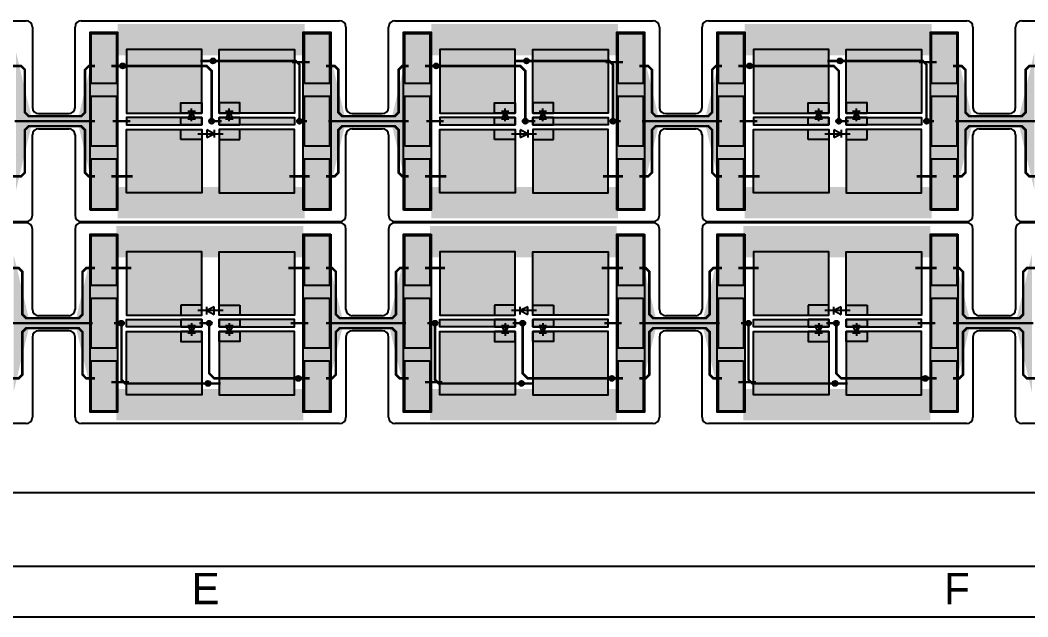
# Model space of a CAD drawing. Extents: x 1822 to 2392, y 725 to 1125.
# Drawn here: x 2087.5 to 2167.9, y 725.2 to 772.8 of the extents above; entities that cross this region are included whole.
import ezdxf

# ---------------------------------------------------------------- set-up
doc = ezdxf.new("R2010")
doc.units = 0
doc.header["$LTSCALE"] = 0.2
doc.layers.get('0').update_dxf_attribs({"linetype": 'CONTINUOUS'})
for name, color, linetype in [('BS', 1, 'CONTINUOUS'), ('Durchsteiger', 3, 'CONTINUOUS'), ('LED', 7, 'CONTINUOUS'), ('LS', 5, 'CONTINUOUS'), ('Rand', 6, 'CONTINUOUS')]:
    doc.layers.add(name, color=color, linetype=linetype)

# ---------------------------------------------------------------- blocks, each defined once
blk = doc.blocks.new('A2Q')
blk.add_line((570, 4), (4, 4))
blk.add_lwpolyline([(0, 0), (570, 0), (570, 400), (0, 400)], close=True)
for s, p in [('E', (279, 1)), ('F', (339, 1))]:
    blk.add_text(s, height=2.5).set_placement(p)

msp = doc.modelspace()

# ---------------------------------------------------------------- hatches: boundary and pattern name
at = {"layer": 'BS'}
h = msp.add_hatch(color=256, dxfattribs=at)
h.paths.add_polyline_path([(2095.2, 771.7), (2093.2, 771.7), (2093.2, 767.7), (2095.2, 767.7)])
h.paths.add_polyline_path([(2095.2, 766.7), (2093.2, 766.7), (2093.2, 762.7), (2095.2, 762.7)])
h.paths.add_polyline_path([(2095.2, 761.7), (2093.2, 761.7), (2093.2, 757.7), (2095.2, 757.7)])
h = msp.add_hatch(color=256, dxfattribs=at)
h.paths.add_polyline_path([(2112.2, 771.7), (2110.2, 771.7), (2110.2, 767.7), (2112.2, 767.7)])
h.paths.add_polyline_path([(2112.2, 766.7), (2110.2, 766.7), (2110.2, 762.7), (2112.2, 762.7)])
h.paths.add_polyline_path([(2112.2, 761.7), (2110.2, 761.7), (2110.2, 757.7), (2112.2, 757.7)])
h = msp.add_hatch(color=256, dxfattribs=at)
h.paths.add_polyline_path([(2120.2, 771.7), (2118.2, 771.7), (2118.2, 767.7), (2120.2, 767.7)])
h.paths.add_polyline_path([(2120.2, 766.7), (2118.2, 766.7), (2118.2, 762.7), (2120.2, 762.7)])
h.paths.add_polyline_path([(2120.2, 761.7), (2118.2, 761.7), (2118.2, 757.7), (2120.2, 757.7)])
h = msp.add_hatch(color=256, dxfattribs=at)
h.paths.add_polyline_path([(2137.2, 771.7), (2135.2, 771.7), (2135.2, 767.7), (2137.2, 767.7)])
h.paths.add_polyline_path([(2137.2, 766.7), (2135.2, 766.7), (2135.2, 762.7), (2137.2, 762.7)])
h.paths.add_polyline_path([(2137.2, 761.7), (2135.2, 761.7), (2135.2, 757.7), (2137.2, 757.7)])
h = msp.add_hatch(color=256, dxfattribs=at)
h.paths.add_polyline_path([(2145.2, 771.7), (2143.2, 771.7), (2143.2, 767.7), (2145.2, 767.7)])
h.paths.add_polyline_path([(2145.2, 766.7), (2143.2, 766.7), (2143.2, 762.7), (2145.2, 762.7)])
h.paths.add_polyline_path([(2145.2, 761.7), (2143.2, 761.7), (2143.2, 757.7), (2145.2, 757.7)])
h = msp.add_hatch(color=256, dxfattribs=at)
h.paths.add_polyline_path([(2162.2, 771.7), (2160.2, 771.7), (2160.2, 767.7), (2162.2, 767.7)])
h.paths.add_polyline_path([(2162.2, 766.7), (2160.2, 766.7), (2160.2, 762.7), (2162.2, 762.7)])
h.paths.add_polyline_path([(2162.2, 761.7), (2160.2, 761.7), (2160.2, 757.7), (2162.2, 757.7)])
h = msp.add_hatch(color=256, dxfattribs=at)
h.paths.add_polyline_path([(2096, 770.4), (2096, 765.35), (2100.35, 765.35), (2100.35, 766.15), (2102, 766.15), (2102, 770.4)])
h.paths.add_polyline_path([(2096, 765), (2096, 764.4), (2100.35, 764.4), (2100.35, 765)])
h.paths.add_polyline_path([(2096, 764.05), (2096, 759), (2102, 759), (2102, 763.25), (2100.35, 763.25), (2100.35, 764.05)])
h.paths.add_polyline_path([(2105.05, 764.05), (2105.05, 763.25), (2103.4, 763.25), (2103.4, 759), (2109.4, 759), (2109.4, 764.05)])
h.paths.add_polyline_path([(2105.05, 765), (2105.05, 764.4), (2109.4, 764.4), (2109.4, 765)])
h.paths.add_polyline_path([(2103.4, 770.4), (2103.4, 766.15), (2105.05, 766.15), (2105.05, 765.35), (2109.4, 765.35), (2109.4, 770.4)])
h.paths.add_polyline_path([(2103.4, 766.15), (2103.4, 765.35), (2104.125, 765.35), (2104.2, 765.5), (2104.275, 765.35), (2105.05, 765.35), (2105.05, 766.15)], flags=17)
h.paths.add_polyline_path([(2103.4, 765), (2103.4, 764.4), (2105.05, 764.4), (2105.05, 765), (2104.45, 765), (2104.5, 764.9), (2103.9, 764.9), (2103.95, 765)])
h.paths.add_polyline_path([(2103.4, 764.05), (2103.4, 763.25), (2105.05, 763.25), (2105.05, 764.05)], flags=17)
h.paths.add_polyline_path([(2100.35, 764.05), (2100.35, 763.25), (2102, 763.25), (2102, 764.05)], flags=16)
h.paths.add_polyline_path([(2100.35, 765), (2100.35, 764.4), (2102, 764.4), (2102, 765), (2101.45, 765), (2101.5, 764.9), (2100.9, 764.9), (2100.95, 765)])
h.paths.add_polyline_path([(2100.35, 766.15), (2100.35, 765.35), (2101.125, 765.35), (2101.2, 765.5), (2101.275, 765.35), (2102, 765.35), (2102, 766.15)], flags=17)
h = msp.add_hatch(color=256, dxfattribs=at)
h.paths.add_polyline_path([(2121, 770.4), (2121, 765.35), (2125.35, 765.35), (2125.35, 766.15), (2127, 766.15), (2127, 770.4)])
h.paths.add_polyline_path([(2121, 765), (2121, 764.4), (2125.35, 764.4), (2125.35, 765)])
h.paths.add_polyline_path([(2121, 764.05), (2121, 759), (2127, 759), (2127, 763.25), (2125.35, 763.25), (2125.35, 764.05)])
h.paths.add_polyline_path([(2130.05, 764.05), (2130.05, 763.25), (2128.4, 763.25), (2128.4, 759), (2134.4, 759), (2134.4, 764.05)])
h.paths.add_polyline_path([(2130.05, 765), (2130.05, 764.4), (2134.4, 764.4), (2134.4, 765)])
h.paths.add_polyline_path([(2128.4, 770.4), (2128.4, 766.15), (2130.05, 766.15), (2130.05, 765.35), (2134.4, 765.35), (2134.4, 770.4)])
h.paths.add_polyline_path([(2128.4, 766.15), (2128.4, 765.35), (2129.125, 765.35), (2129.2, 765.5), (2129.275, 765.35), (2130.05, 765.35), (2130.05, 766.15)], flags=17)
h.paths.add_polyline_path([(2128.4, 765), (2128.4, 764.4), (2130.05, 764.4), (2130.05, 765), (2129.45, 765), (2129.5, 764.9), (2128.9, 764.9), (2128.95, 765)])
h.paths.add_polyline_path([(2128.4, 764.05), (2128.4, 763.25), (2130.05, 763.25), (2130.05, 764.05)], flags=17)
h.paths.add_polyline_path([(2125.35, 764.05), (2125.35, 763.25), (2127, 763.25), (2127, 764.05)], flags=16)
h.paths.add_polyline_path([(2125.35, 765), (2125.35, 764.4), (2127, 764.4), (2127, 765), (2126.45, 765), (2126.5, 764.9), (2125.9, 764.9), (2125.95, 765)])
h.paths.add_polyline_path([(2125.35, 766.15), (2125.35, 765.35), (2126.125, 765.35), (2126.2, 765.5), (2126.275, 765.35), (2127, 765.35), (2127, 766.15)], flags=17)
h = msp.add_hatch(color=256, dxfattribs=at)
h.paths.add_polyline_path([(2146, 770.4), (2146, 765.35), (2150.35, 765.35), (2150.35, 766.15), (2152, 766.15), (2152, 770.4)])
h.paths.add_polyline_path([(2146, 765), (2146, 764.4), (2150.35, 764.4), (2150.35, 765)])
h.paths.add_polyline_path([(2146, 764.05), (2146, 759), (2152, 759), (2152, 763.25), (2150.35, 763.25), (2150.35, 764.05)])
h.paths.add_polyline_path([(2155.05, 764.05), (2155.05, 763.25), (2153.4, 763.25), (2153.4, 759), (2159.4, 759), (2159.4, 764.05)])
h.paths.add_polyline_path([(2155.05, 765), (2155.05, 764.4), (2159.4, 764.4), (2159.4, 765)])
h.paths.add_polyline_path([(2153.4, 770.4), (2153.4, 766.15), (2155.05, 766.15), (2155.05, 765.35), (2159.4, 765.35), (2159.4, 770.4)])
h.paths.add_polyline_path([(2153.4, 766.15), (2153.4, 765.35), (2154.125, 765.35), (2154.2, 765.5), (2154.275, 765.35), (2155.05, 765.35), (2155.05, 766.15)], flags=17)
h.paths.add_polyline_path([(2153.4, 765), (2153.4, 764.4), (2155.05, 764.4), (2155.05, 765), (2154.45, 765), (2154.5, 764.9), (2153.9, 764.9), (2153.95, 765)])
h.paths.add_polyline_path([(2153.4, 764.05), (2153.4, 763.25), (2155.05, 763.25), (2155.05, 764.05)], flags=17)
h.paths.add_polyline_path([(2150.35, 764.05), (2150.35, 763.25), (2152, 763.25), (2152, 764.05)], flags=16)
h.paths.add_polyline_path([(2150.35, 765), (2150.35, 764.4), (2152, 764.4), (2152, 765), (2151.45, 765), (2151.5, 764.9), (2150.9, 764.9), (2150.95, 765)])
h.paths.add_polyline_path([(2150.35, 766.15), (2150.35, 765.35), (2151.125, 765.35), (2151.2, 765.5), (2151.275, 765.35), (2152, 765.35), (2152, 766.15)], flags=17)
h = msp.add_hatch(color=256, dxfattribs=at)
h.paths.add_polyline_path([(2093.2, 741.6), (2095.2, 741.6), (2095.2, 745.6), (2093.2, 745.6)])
h.paths.add_polyline_path([(2093.2, 746.6), (2095.2, 746.6), (2095.2, 750.6), (2093.2, 750.6)])
h.paths.add_polyline_path([(2093.2, 751.6), (2095.2, 751.6), (2095.2, 755.6), (2093.2, 755.6)])
h = msp.add_hatch(color=256, dxfattribs=at)
h.paths.add_polyline_path([(2110.2, 741.6), (2112.2, 741.6), (2112.2, 745.6), (2110.2, 745.6)])
h.paths.add_polyline_path([(2110.2, 746.6), (2112.2, 746.6), (2112.2, 750.6), (2110.2, 750.6)])
h.paths.add_polyline_path([(2110.2, 751.6), (2112.2, 751.6), (2112.2, 755.6), (2110.2, 755.6)])
h = msp.add_hatch(color=256, dxfattribs=at)
h.paths.add_polyline_path([(2118.2, 741.6), (2120.2, 741.6), (2120.2, 745.6), (2118.2, 745.6)])
h.paths.add_polyline_path([(2118.2, 746.6), (2120.2, 746.6), (2120.2, 750.6), (2118.2, 750.6)])
h.paths.add_polyline_path([(2118.2, 751.6), (2120.2, 751.6), (2120.2, 755.6), (2118.2, 755.6)])
h = msp.add_hatch(color=256, dxfattribs=at)
h.paths.add_polyline_path([(2135.2, 741.6), (2137.2, 741.6), (2137.2, 745.6), (2135.2, 745.6)])
h.paths.add_polyline_path([(2135.2, 746.6), (2137.2, 746.6), (2137.2, 750.6), (2135.2, 750.6)])
h.paths.add_polyline_path([(2135.2, 751.6), (2137.2, 751.6), (2137.2, 755.6), (2135.2, 755.6)])
h = msp.add_hatch(color=256, dxfattribs=at)
h.paths.add_polyline_path([(2143.2, 741.6), (2145.2, 741.6), (2145.2, 745.6), (2143.2, 745.6)])
h.paths.add_polyline_path([(2143.2, 746.6), (2145.2, 746.6), (2145.2, 750.6), (2143.2, 750.6)])
h.paths.add_polyline_path([(2143.2, 751.6), (2145.2, 751.6), (2145.2, 755.6), (2143.2, 755.6)])
h = msp.add_hatch(color=256, dxfattribs=at)
h.paths.add_polyline_path([(2160.2, 741.6), (2162.2, 741.6), (2162.2, 745.6), (2160.2, 745.6)])
h.paths.add_polyline_path([(2160.2, 746.6), (2162.2, 746.6), (2162.2, 750.6), (2160.2, 750.6)])
h.paths.add_polyline_path([(2160.2, 751.6), (2162.2, 751.6), (2162.2, 755.6), (2160.2, 755.6)])
h = msp.add_hatch(color=256, dxfattribs=at)
h.paths.add_polyline_path([(2109.4, 742.9), (2109.4, 747.95), (2105.05, 747.95), (2105.05, 747.15), (2103.4, 747.15), (2103.4, 742.9)])
h.paths.add_polyline_path([(2109.4, 748.3), (2109.4, 748.9), (2105.05, 748.9), (2105.05, 748.3)])
h.paths.add_polyline_path([(2109.4, 749.25), (2109.4, 754.3), (2103.4, 754.3), (2103.4, 750.05), (2105.05, 750.05), (2105.05, 749.25)])
h.paths.add_polyline_path([(2100.35, 749.25), (2100.35, 750.05), (2102, 750.05), (2102, 754.3), (2096, 754.3), (2096, 749.25)])
h.paths.add_polyline_path([(2100.35, 748.3), (2100.35, 748.9), (2096, 748.9), (2096, 748.3)])
h.paths.add_polyline_path([(2102, 742.9), (2102, 747.15), (2100.35, 747.15), (2100.35, 747.95), (2096, 747.95), (2096, 742.9)])
h.paths.add_polyline_path([(2102, 747.15), (2102, 747.95), (2101.275, 747.95), (2101.2, 747.8), (2101.125, 747.95), (2100.35, 747.95), (2100.35, 747.15)], flags=17)
h.paths.add_polyline_path([(2102, 748.3), (2102, 748.9), (2100.35, 748.9), (2100.35, 748.3), (2100.95, 748.3), (2100.9, 748.4), (2101.5, 748.4), (2101.45, 748.3)])
h.paths.add_polyline_path([(2102, 749.25), (2102, 750.05), (2100.35, 750.05), (2100.35, 749.25)], flags=17)
h.paths.add_polyline_path([(2105.05, 749.25), (2105.05, 750.05), (2103.4, 750.05), (2103.4, 749.25)], flags=16)
h.paths.add_polyline_path([(2105.05, 748.3), (2105.05, 748.9), (2103.4, 748.9), (2103.4, 748.3), (2103.95, 748.3), (2103.9, 748.4), (2104.5, 748.4), (2104.45, 748.3)])
h.paths.add_polyline_path([(2105.05, 747.15), (2105.05, 747.95), (2104.275, 747.95), (2104.2, 747.8), (2104.125, 747.95), (2103.4, 747.95), (2103.4, 747.15)], flags=17)
h = msp.add_hatch(color=256, dxfattribs=at)
h.paths.add_polyline_path([(2134.4, 742.9), (2134.4, 747.95), (2130.05, 747.95), (2130.05, 747.15), (2128.4, 747.15), (2128.4, 742.9)])
h.paths.add_polyline_path([(2134.4, 748.3), (2134.4, 748.9), (2130.05, 748.9), (2130.05, 748.3)])
h.paths.add_polyline_path([(2134.4, 749.25), (2134.4, 754.3), (2128.4, 754.3), (2128.4, 750.05), (2130.05, 750.05), (2130.05, 749.25)])
h.paths.add_polyline_path([(2125.35, 749.25), (2125.35, 750.05), (2127, 750.05), (2127, 754.3), (2121, 754.3), (2121, 749.25)])
h.paths.add_polyline_path([(2125.35, 748.3), (2125.35, 748.9), (2121, 748.9), (2121, 748.3)])
h.paths.add_polyline_path([(2127, 742.9), (2127, 747.15), (2125.35, 747.15), (2125.35, 747.95), (2121, 747.95), (2121, 742.9)])
h.paths.add_polyline_path([(2127, 747.15), (2127, 747.95), (2126.275, 747.95), (2126.2, 747.8), (2126.125, 747.95), (2125.35, 747.95), (2125.35, 747.15)], flags=17)
h.paths.add_polyline_path([(2127, 748.3), (2127, 748.9), (2125.35, 748.9), (2125.35, 748.3), (2125.95, 748.3), (2125.9, 748.4), (2126.5, 748.4), (2126.45, 748.3)])
h.paths.add_polyline_path([(2127, 749.25), (2127, 750.05), (2125.35, 750.05), (2125.35, 749.25)], flags=17)
h.paths.add_polyline_path([(2130.05, 749.25), (2130.05, 750.05), (2128.4, 750.05), (2128.4, 749.25)], flags=16)
h.paths.add_polyline_path([(2130.05, 748.3), (2130.05, 748.9), (2128.4, 748.9), (2128.4, 748.3), (2128.95, 748.3), (2128.9, 748.4), (2129.5, 748.4), (2129.45, 748.3)])
h.paths.add_polyline_path([(2130.05, 747.15), (2130.05, 747.95), (2129.275, 747.95), (2129.2, 747.8), (2129.125, 747.95), (2128.4, 747.95), (2128.4, 747.15)], flags=17)
h = msp.add_hatch(color=256, dxfattribs=at)
h.paths.add_polyline_path([(2159.4, 742.9), (2159.4, 747.95), (2155.05, 747.95), (2155.05, 747.15), (2153.4, 747.15), (2153.4, 742.9)])
h.paths.add_polyline_path([(2159.4, 748.3), (2159.4, 748.9), (2155.05, 748.9), (2155.05, 748.3)])
h.paths.add_polyline_path([(2159.4, 749.25), (2159.4, 754.3), (2153.4, 754.3), (2153.4, 750.05), (2155.05, 750.05), (2155.05, 749.25)])
h.paths.add_polyline_path([(2150.35, 749.25), (2150.35, 750.05), (2152, 750.05), (2152, 754.3), (2146, 754.3), (2146, 749.25)])
h.paths.add_polyline_path([(2150.35, 748.3), (2150.35, 748.9), (2146, 748.9), (2146, 748.3)])
h.paths.add_polyline_path([(2152, 742.9), (2152, 747.15), (2150.35, 747.15), (2150.35, 747.95), (2146, 747.95), (2146, 742.9)])
h.paths.add_polyline_path([(2152, 747.15), (2152, 747.95), (2151.275, 747.95), (2151.2, 747.8), (2151.125, 747.95), (2150.35, 747.95), (2150.35, 747.15)], flags=17)
h.paths.add_polyline_path([(2152, 748.3), (2152, 748.9), (2150.35, 748.9), (2150.35, 748.3), (2150.95, 748.3), (2150.9, 748.4), (2151.5, 748.4), (2151.45, 748.3)])
h.paths.add_polyline_path([(2152, 749.25), (2152, 750.05), (2150.35, 750.05), (2150.35, 749.25)], flags=17)
h.paths.add_polyline_path([(2155.05, 749.25), (2155.05, 750.05), (2153.4, 750.05), (2153.4, 749.25)], flags=16)
h.paths.add_polyline_path([(2155.05, 748.3), (2155.05, 748.9), (2153.4, 748.9), (2153.4, 748.3), (2153.95, 748.3), (2153.9, 748.4), (2154.5, 748.4), (2154.45, 748.3)])
h.paths.add_polyline_path([(2155.05, 747.15), (2155.05, 747.95), (2154.275, 747.95), (2154.2, 747.8), (2154.125, 747.95), (2153.4, 747.95), (2153.4, 747.15)], flags=17)
at = {"layer": 'Durchsteiger'}
for points in [[(2095.7, 769.3, 1), (2095.7, 768.9, 1)], [(2102.9, 769.7, 1), (2102.9, 769.3, 1)], [(2120.7, 769.3, 1), (2120.7, 768.9, 1)], [(2127.9, 769.7, 1), (2127.9, 769.3, 1)], [(2145.7, 769.3, 1), (2145.7, 768.9, 1)], [(2152.9, 769.7, 1), (2152.9, 769.3, 1)], [(2102.8, 764.9, 1), (2102.8, 764.5, 1)], [(2109.8, 764.9, 1), (2109.8, 764.5, 1)], [(2127.8, 764.9, 1), (2127.8, 764.5, 1)], [(2134.8, 764.9, 1), (2134.8, 764.5, 1)], [(2152.8, 764.9, 1), (2152.8, 764.5, 1)], [(2159.8, 764.9, 1), (2159.8, 764.5, 1)], [(2095.6, 748.4, 1), (2095.6, 748.8, 1)], [(2102.6, 748.4, 1), (2102.6, 748.8, 1)], [(2120.6, 748.4, 1), (2120.6, 748.8, 1)], [(2127.6, 748.4, 1), (2127.6, 748.8, 1)], [(2145.6, 748.4, 1), (2145.6, 748.8, 1)], [(2152.6, 748.4, 1), (2152.6, 748.8, 1)], [(2109.7, 744, 1), (2109.7, 744.4, 1)], [(2134.7, 744, 1), (2134.7, 744.4, 1)], [(2159.7, 744, 1), (2159.7, 744.4, 1)], [(2102.5, 743.6, 1), (2102.5, 744, 1)], [(2127.5, 743.6, 1), (2127.5, 744, 1)], [(2152.5, 743.6, 1), (2152.5, 744, 1)]]:
    msp.add_hatch(color=256, dxfattribs=at).paths.add_polyline_path(points)
at = {"layer": 'LS'}
for points in [[(2095.3, 771.8), (2093.1, 771.8), (2093.1, 757.6), (2095.3, 757.6)], [(2112.3, 771.8), (2110.1, 771.8), (2110.1, 757.6), (2112.3, 757.6)], [(2120.3, 771.8), (2118.1, 771.8), (2118.1, 757.6), (2120.3, 757.6)], [(2137.3, 771.8), (2135.1, 771.8), (2135.1, 757.6), (2137.3, 757.6)], [(2145.3, 771.8), (2143.1, 771.8), (2143.1, 757.6), (2145.3, 757.6)], [(2162.3, 771.8), (2160.1, 771.8), (2160.1, 757.6), (2162.3, 757.6)], [(2095.3, 755.7), (2093.1, 755.7), (2093.1, 741.5), (2095.3, 741.5)], [(2112.3, 755.7), (2110.1, 755.7), (2110.1, 741.5), (2112.3, 741.5)], [(2120.3, 755.7), (2118.1, 755.7), (2118.1, 741.5), (2120.3, 741.5)], [(2137.3, 755.7), (2135.1, 755.7), (2135.1, 741.5), (2137.3, 741.5)], [(2145.3, 755.7), (2143.1, 755.7), (2143.1, 741.5), (2145.3, 741.5)], [(2162.3, 755.7), (2160.1, 755.7), (2160.1, 741.5), (2162.3, 741.5)]]:
    msp.add_hatch(color=256, dxfattribs=at).paths.add_polyline_path(points)

# ---------------------------------------------------------------- linework, layer by layer
at = {"layer": 'BS'}
for p, q in [((2102.6, 764.7), (2102.8, 764.7)), ((2102.7, 764.6), (2102.7, 764.8)), ((2127.6, 764.7), (2127.8, 764.7)), ((2127.7, 764.6), (2127.7, 764.8)), ((2152.6, 764.7), (2152.8, 764.7)), ((2152.7, 764.6), (2152.7, 764.8)), ((2102.8, 748.6), (2102.6, 748.6)), ((2102.7, 748.7), (2102.7, 748.5)), ((2127.8, 748.6), (2127.6, 748.6)), ((2127.7, 748.7), (2127.7, 748.5)), ((2152.8, 748.6), (2152.6, 748.6)), ((2152.7, 748.7), (2152.7, 748.5))]:
    msp.add_line(p, q, dxfattribs=at)
for points in [[(2093.2, 767.7), (2093.2, 771.7), (2095.2, 771.7), (2095.2, 767.7)], [(2110.2, 767.7), (2110.2, 771.7), (2112.2, 771.7), (2112.2, 767.7)], [(2118.2, 767.7), (2118.2, 771.7), (2120.2, 771.7), (2120.2, 767.7)], [(2135.2, 767.7), (2135.2, 771.7), (2137.2, 771.7), (2137.2, 767.7)], [(2143.2, 767.7), (2143.2, 771.7), (2145.2, 771.7), (2145.2, 767.7)], [(2160.2, 767.7), (2160.2, 771.7), (2162.2, 771.7), (2162.2, 767.7)], [(2102, 765.35), (2102, 770.4), (2096, 770.4), (2096, 765.35)], [(2103.4, 765.35), (2103.4, 770.4), (2109.4, 770.4), (2109.4, 765.35)], [(2127, 765.35), (2127, 770.4), (2121, 770.4), (2121, 765.35)], [(2128.4, 765.35), (2128.4, 770.4), (2134.4, 770.4), (2134.4, 765.35)], [(2152, 765.35), (2152, 770.4), (2146, 770.4), (2146, 765.35)], [(2153.4, 765.35), (2153.4, 770.4), (2159.4, 770.4), (2159.4, 765.35)], [(2093.2, 762.7), (2093.2, 766.7), (2095.2, 766.7), (2095.2, 762.7)], [(2110.2, 762.7), (2110.2, 766.7), (2112.2, 766.7), (2112.2, 762.7)], [(2118.2, 762.7), (2118.2, 766.7), (2120.2, 766.7), (2120.2, 762.7)], [(2135.2, 762.7), (2135.2, 766.7), (2137.2, 766.7), (2137.2, 762.7)], [(2143.2, 762.7), (2143.2, 766.7), (2145.2, 766.7), (2145.2, 762.7)], [(2160.2, 762.7), (2160.2, 766.7), (2162.2, 766.7), (2162.2, 762.7)], [(2100.35, 765.35), (2100.35, 766.15), (2102, 766.15), (2102, 765.35)], [(2105.05, 765.35), (2105.05, 766.15), (2103.4, 766.15), (2103.4, 765.35)], [(2125.35, 765.35), (2125.35, 766.15), (2127, 766.15), (2127, 765.35)], [(2130.05, 765.35), (2130.05, 766.15), (2128.4, 766.15), (2128.4, 765.35)], [(2150.35, 765.35), (2150.35, 766.15), (2152, 766.15), (2152, 765.35)], [(2155.05, 765.35), (2155.05, 766.15), (2153.4, 766.15), (2153.4, 765.35)], [(2102, 764.4), (2102, 765), (2096, 765), (2096, 764.4)], [(2100.35, 764.4), (2100.35, 765), (2102, 765), (2102, 764.4)], [(2105.05, 764.4), (2105.05, 765), (2103.4, 765), (2103.4, 764.4)], [(2103.4, 764.4), (2103.4, 765), (2109.4, 765), (2109.4, 764.4)], [(2127, 764.4), (2127, 765), (2121, 765), (2121, 764.4)], [(2125.35, 764.4), (2125.35, 765), (2127, 765), (2127, 764.4)], [(2130.05, 764.4), (2130.05, 765), (2128.4, 765), (2128.4, 764.4)], [(2128.4, 764.4), (2128.4, 765), (2134.4, 765), (2134.4, 764.4)], [(2152, 764.4), (2152, 765), (2146, 765), (2146, 764.4)], [(2150.35, 764.4), (2150.35, 765), (2152, 765), (2152, 764.4)], [(2155.05, 764.4), (2155.05, 765), (2153.4, 765), (2153.4, 764.4)], [(2153.4, 764.4), (2153.4, 765), (2159.4, 765), (2159.4, 764.4)], [(2102, 764.05), (2102, 759), (2096, 759), (2096, 764.05)], [(2100.35, 763.25), (2100.35, 764.05), (2102, 764.05), (2102, 763.25)], [(2105.05, 763.25), (2105.05, 764.05), (2103.4, 764.05), (2103.4, 763.25)], [(2103.4, 764.05), (2103.4, 759), (2109.4, 759), (2109.4, 764.05)], [(2127, 764.05), (2127, 759), (2121, 759), (2121, 764.05)], [(2125.35, 763.25), (2125.35, 764.05), (2127, 764.05), (2127, 763.25)], [(2130.05, 763.25), (2130.05, 764.05), (2128.4, 764.05), (2128.4, 763.25)], [(2128.4, 764.05), (2128.4, 759), (2134.4, 759), (2134.4, 764.05)], [(2152, 764.05), (2152, 759), (2146, 759), (2146, 764.05)], [(2150.35, 763.25), (2150.35, 764.05), (2152, 764.05), (2152, 763.25)], [(2155.05, 763.25), (2155.05, 764.05), (2153.4, 764.05), (2153.4, 763.25)], [(2153.4, 764.05), (2153.4, 759), (2159.4, 759), (2159.4, 764.05)], [(2093.2, 757.7), (2093.2, 761.7), (2095.2, 761.7), (2095.2, 757.7)], [(2110.2, 757.7), (2110.2, 761.7), (2112.2, 761.7), (2112.2, 757.7)], [(2118.2, 757.7), (2118.2, 761.7), (2120.2, 761.7), (2120.2, 757.7)], [(2135.2, 757.7), (2135.2, 761.7), (2137.2, 761.7), (2137.2, 757.7)], [(2143.2, 757.7), (2143.2, 761.7), (2145.2, 761.7), (2145.2, 757.7)], [(2160.2, 757.7), (2160.2, 761.7), (2162.2, 761.7), (2162.2, 757.7)], [(2095.2, 755.6), (2095.2, 751.6), (2093.2, 751.6), (2093.2, 755.6)], [(2112.2, 755.6), (2112.2, 751.6), (2110.2, 751.6), (2110.2, 755.6)], [(2120.2, 755.6), (2120.2, 751.6), (2118.2, 751.6), (2118.2, 755.6)], [(2137.2, 755.6), (2137.2, 751.6), (2135.2, 751.6), (2135.2, 755.6)], [(2145.2, 755.6), (2145.2, 751.6), (2143.2, 751.6), (2143.2, 755.6)], [(2162.2, 755.6), (2162.2, 751.6), (2160.2, 751.6), (2160.2, 755.6)], [(2102, 749.25), (2102, 754.3), (2096, 754.3), (2096, 749.25)], [(2103.4, 749.25), (2103.4, 754.3), (2109.4, 754.3), (2109.4, 749.25)], [(2127, 749.25), (2127, 754.3), (2121, 754.3), (2121, 749.25)], [(2128.4, 749.25), (2128.4, 754.3), (2134.4, 754.3), (2134.4, 749.25)], [(2152, 749.25), (2152, 754.3), (2146, 754.3), (2146, 749.25)], [(2153.4, 749.25), (2153.4, 754.3), (2159.4, 754.3), (2159.4, 749.25)], [(2095.2, 750.6), (2095.2, 746.6), (2093.2, 746.6), (2093.2, 750.6)], [(2112.2, 750.6), (2112.2, 746.6), (2110.2, 746.6), (2110.2, 750.6)], [(2120.2, 750.6), (2120.2, 746.6), (2118.2, 746.6), (2118.2, 750.6)], [(2137.2, 750.6), (2137.2, 746.6), (2135.2, 746.6), (2135.2, 750.6)], [(2145.2, 750.6), (2145.2, 746.6), (2143.2, 746.6), (2143.2, 750.6)], [(2162.2, 750.6), (2162.2, 746.6), (2160.2, 746.6), (2160.2, 750.6)], [(2100.35, 750.05), (2100.35, 749.25), (2102, 749.25), (2102, 750.05)], [(2105.05, 750.05), (2105.05, 749.25), (2103.4, 749.25), (2103.4, 750.05)], [(2125.35, 750.05), (2125.35, 749.25), (2127, 749.25), (2127, 750.05)], [(2130.05, 750.05), (2130.05, 749.25), (2128.4, 749.25), (2128.4, 750.05)], [(2150.35, 750.05), (2150.35, 749.25), (2152, 749.25), (2152, 750.05)], [(2155.05, 750.05), (2155.05, 749.25), (2153.4, 749.25), (2153.4, 750.05)], [(2102, 748.9), (2102, 748.3), (2096, 748.3), (2096, 748.9)], [(2100.35, 748.9), (2100.35, 748.3), (2102, 748.3), (2102, 748.9)], [(2105.05, 748.9), (2105.05, 748.3), (2103.4, 748.3), (2103.4, 748.9)], [(2103.4, 748.9), (2103.4, 748.3), (2109.4, 748.3), (2109.4, 748.9)], [(2127, 748.9), (2127, 748.3), (2121, 748.3), (2121, 748.9)], [(2125.35, 748.9), (2125.35, 748.3), (2127, 748.3), (2127, 748.9)], [(2130.05, 748.9), (2130.05, 748.3), (2128.4, 748.3), (2128.4, 748.9)], [(2128.4, 748.9), (2128.4, 748.3), (2134.4, 748.3), (2134.4, 748.9)], [(2152, 748.9), (2152, 748.3), (2146, 748.3), (2146, 748.9)], [(2150.35, 748.9), (2150.35, 748.3), (2152, 748.3), (2152, 748.9)], [(2155.05, 748.9), (2155.05, 748.3), (2153.4, 748.3), (2153.4, 748.9)], [(2153.4, 748.9), (2153.4, 748.3), (2159.4, 748.3), (2159.4, 748.9)], [(2102, 747.95), (2102, 742.9), (2096, 742.9), (2096, 747.95)], [(2100.35, 747.95), (2100.35, 747.15), (2102, 747.15), (2102, 747.95)], [(2105.05, 747.95), (2105.05, 747.15), (2103.4, 747.15), (2103.4, 747.95)], [(2103.4, 747.95), (2103.4, 742.9), (2109.4, 742.9), (2109.4, 747.95)], [(2127, 747.95), (2127, 742.9), (2121, 742.9), (2121, 747.95)], [(2125.35, 747.95), (2125.35, 747.15), (2127, 747.15), (2127, 747.95)], [(2130.05, 747.95), (2130.05, 747.15), (2128.4, 747.15), (2128.4, 747.95)], [(2128.4, 747.95), (2128.4, 742.9), (2134.4, 742.9), (2134.4, 747.95)], [(2152, 747.95), (2152, 742.9), (2146, 742.9), (2146, 747.95)], [(2150.35, 747.95), (2150.35, 747.15), (2152, 747.15), (2152, 747.95)], [(2155.05, 747.95), (2155.05, 747.15), (2153.4, 747.15), (2153.4, 747.95)], [(2153.4, 747.95), (2153.4, 742.9), (2159.4, 742.9), (2159.4, 747.95)], [(2095.2, 745.6), (2095.2, 741.6), (2093.2, 741.6), (2093.2, 745.6)], [(2112.2, 745.6), (2112.2, 741.6), (2110.2, 741.6), (2110.2, 745.6)], [(2120.2, 745.6), (2120.2, 741.6), (2118.2, 741.6), (2118.2, 745.6)], [(2137.2, 745.6), (2137.2, 741.6), (2135.2, 741.6), (2135.2, 745.6)], [(2145.2, 745.6), (2145.2, 741.6), (2143.2, 741.6), (2143.2, 745.6)], [(2162.2, 745.6), (2162.2, 741.6), (2160.2, 741.6), (2160.2, 745.6)]]:
    msp.add_lwpolyline(points, close=True, dxfattribs=at)
at = {"layer": 'BS', "const_width": 0.2}
for points in [[(2086.9, 769.1), (2087.6, 769.1), (2087.9, 768.8), (2087.9, 765.4), (2088.2, 765.1), (2090.1, 765.1)], [(2090.1, 765.1), (2092.4, 765.1), (2092.7, 765.4), (2092.7, 768.8), (2093, 769.1), (2093.5, 769.1)], [(2095.6, 769.1), (2094.8, 769.1)], [(2101.9, 769.5), (2102.8, 769.5)], [(2109.2, 769.4), (2110.6, 769.4)], [(2111.9, 769.1), (2112.6, 769.1), (2112.9, 768.8), (2112.9, 765.4), (2113.2, 765.1), (2115.1, 765.1)], [(2115.1, 765.1), (2117.4, 765.1), (2117.7, 765.4), (2117.7, 768.8), (2118, 769.1), (2118.5, 769.1)], [(2120.6, 769.1), (2119.8, 769.1)], [(2126.9, 769.5), (2127.8, 769.5)], [(2134.2, 769.4), (2135.6, 769.4)], [(2136.9, 769.1), (2137.6, 769.1), (2137.9, 768.8), (2137.9, 765.4), (2138.2, 765.1), (2140.1, 765.1)], [(2140.1, 765.1), (2142.4, 765.1), (2142.7, 765.4), (2142.7, 768.8), (2143, 769.1), (2143.5, 769.1)], [(2145.6, 769.1), (2144.8, 769.1)], [(2151.9, 769.5), (2152.8, 769.5)], [(2159.2, 769.4), (2160.6, 769.4)], [(2161.9, 769.1), (2162.6, 769.1), (2162.9, 768.8), (2162.9, 765.4), (2163.2, 765.1), (2165.1, 765.1)], [(2165.1, 765.1), (2167.4, 765.1), (2167.7, 765.4), (2167.7, 768.8), (2168, 769.1), (2168.5, 769.1)], [(2086.9, 760.3), (2087.6, 760.3), (2087.9, 760.6), (2087.9, 764), (2088.2, 764.3), (2090.1, 764.3)], [(2087.1, 764.7), (2090.1, 764.7)], [(2090.1, 764.7), (2093.5, 764.7)], [(2090.1, 764.3), (2092.4, 764.3), (2092.7, 764), (2092.7, 760.6), (2093, 760.3), (2093.5, 760.3)], [(2094.9, 764.7), (2096.3, 764.7)], [(2102.9, 764.7), (2103.6, 764.7)], [(2109.9, 764.7), (2110.4, 764.7)], [(2111.9, 760.3), (2112.6, 760.3), (2112.9, 760.6), (2112.9, 764), (2113.2, 764.3), (2115.1, 764.3)], [(2112.1, 764.7), (2115.1, 764.7)], [(2115.1, 764.7), (2118.5, 764.7)], [(2115.1, 764.3), (2117.4, 764.3), (2117.7, 764), (2117.7, 760.6), (2118, 760.3), (2118.5, 760.3)], [(2119.9, 764.7), (2121.3, 764.7)], [(2127.9, 764.7), (2128.6, 764.7)], [(2134.9, 764.7), (2135.4, 764.7)], [(2136.9, 760.3), (2137.6, 760.3), (2137.9, 760.6), (2137.9, 764), (2138.2, 764.3), (2140.1, 764.3)], [(2137.1, 764.7), (2140.1, 764.7)], [(2140.1, 764.7), (2143.5, 764.7)], [(2140.1, 764.3), (2142.4, 764.3), (2142.7, 764), (2142.7, 760.6), (2143, 760.3), (2143.5, 760.3)], [(2144.9, 764.7), (2146.3, 764.7)], [(2152.9, 764.7), (2153.6, 764.7)], [(2159.9, 764.7), (2160.4, 764.7)], [(2161.9, 760.3), (2162.6, 760.3), (2162.9, 760.6), (2162.9, 764), (2163.2, 764.3), (2165.1, 764.3)], [(2162.1, 764.7), (2165.1, 764.7)], [(2165.1, 764.7), (2168.5, 764.7)], [(2165.1, 764.3), (2167.4, 764.3), (2167.7, 764), (2167.7, 760.6), (2168, 760.3), (2168.5, 760.3)], [(2094.8, 760.3), (2096.5, 760.3)], [(2109, 760.3), (2110.6, 760.3)], [(2119.8, 760.3), (2121.5, 760.3)], [(2134, 760.3), (2135.6, 760.3)], [(2144.8, 760.3), (2146.5, 760.3)], [(2159, 760.3), (2160.6, 760.3)], [(2090.3, 749), (2088, 749), (2087.7, 749.3), (2087.7, 752.7), (2087.4, 753), (2086.9, 753)], [(2093.5, 753), (2092.8, 753), (2092.5, 752.7), (2092.5, 749.3), (2092.2, 749), (2090.3, 749)], [(2096.4, 753), (2094.8, 753)], [(2110.6, 753), (2108.9, 753)], [(2115.3, 749), (2113, 749), (2112.7, 749.3), (2112.7, 752.7), (2112.4, 753), (2111.9, 753)], [(2118.5, 753), (2117.8, 753), (2117.5, 752.7), (2117.5, 749.3), (2117.2, 749), (2115.3, 749)], [(2121.4, 753), (2119.8, 753)], [(2135.6, 753), (2133.9, 753)], [(2140.3, 749), (2138, 749), (2137.7, 749.3), (2137.7, 752.7), (2137.4, 753), (2136.9, 753)], [(2143.5, 753), (2142.8, 753), (2142.5, 752.7), (2142.5, 749.3), (2142.2, 749), (2140.3, 749)], [(2146.4, 753), (2144.8, 753)], [(2160.6, 753), (2158.9, 753)], [(2165.3, 749), (2163, 749), (2162.7, 749.3), (2162.7, 752.7), (2162.4, 753), (2161.9, 753)], [(2168.5, 753), (2167.8, 753), (2167.5, 752.7), (2167.5, 749.3), (2167.2, 749), (2165.3, 749)], [(2090.3, 748.6), (2086.9, 748.6)], [(2090.3, 748.2), (2088, 748.2), (2087.7, 747.9), (2087.7, 744.5), (2087.4, 744.2), (2086.9, 744.2)], [(2093.3, 748.6), (2090.3, 748.6)], [(2093.5, 744.2), (2092.8, 744.2), (2092.5, 744.5), (2092.5, 747.9), (2092.2, 748.2), (2090.3, 748.2)], [(2095.5, 748.6), (2095, 748.6)], [(2102.5, 748.6), (2101.8, 748.6)], [(2110.5, 748.6), (2109.1, 748.6)], [(2115.3, 748.6), (2111.9, 748.6)], [(2115.3, 748.2), (2113, 748.2), (2112.7, 747.9), (2112.7, 744.5), (2112.4, 744.2), (2111.9, 744.2)], [(2118.3, 748.6), (2115.3, 748.6)], [(2118.5, 744.2), (2117.8, 744.2), (2117.5, 744.5), (2117.5, 747.9), (2117.2, 748.2), (2115.3, 748.2)], [(2120.5, 748.6), (2120, 748.6)], [(2127.5, 748.6), (2126.8, 748.6)], [(2135.5, 748.6), (2134.1, 748.6)], [(2140.3, 748.6), (2136.9, 748.6)], [(2140.3, 748.2), (2138, 748.2), (2137.7, 747.9), (2137.7, 744.5), (2137.4, 744.2), (2136.9, 744.2)], [(2143.3, 748.6), (2140.3, 748.6)], [(2143.5, 744.2), (2142.8, 744.2), (2142.5, 744.5), (2142.5, 747.9), (2142.2, 748.2), (2140.3, 748.2)], [(2145.5, 748.6), (2145, 748.6)], [(2152.5, 748.6), (2151.8, 748.6)], [(2160.5, 748.6), (2159.1, 748.6)], [(2165.3, 748.6), (2161.9, 748.6)], [(2165.3, 748.2), (2163, 748.2), (2162.7, 747.9), (2162.7, 744.5), (2162.4, 744.2), (2161.9, 744.2)], [(2168.3, 748.6), (2165.3, 748.6)], [(2168.5, 744.2), (2167.8, 744.2), (2167.5, 744.5), (2167.5, 747.9), (2167.2, 748.2), (2165.3, 748.2)], [(2109.8, 744.2), (2110.6, 744.2)], [(2134.8, 744.2), (2135.6, 744.2)], [(2159.8, 744.2), (2160.6, 744.2)], [(2096.2, 743.9), (2094.8, 743.9)], [(2103.5, 743.8), (2102.6, 743.8)], [(2121.2, 743.9), (2119.8, 743.9)], [(2128.5, 743.8), (2127.6, 743.8)], [(2146.2, 743.9), (2144.8, 743.9)], [(2153.5, 743.8), (2152.6, 743.8)]]:
    msp.add_lwpolyline(points, dxfattribs=at)
at = {"layer": 'Durchsteiger'}
for centre in [(2095.7, 769.1), (2102.9, 769.5), (2120.7, 769.1), (2127.9, 769.5), (2145.7, 769.1), (2152.9, 769.5), (2102.8, 764.7), (2109.8, 764.7), (2127.8, 764.7), (2134.8, 764.7), (2152.8, 764.7), (2159.8, 764.7), (2095.6, 748.6), (2102.6, 748.6), (2120.6, 748.6), (2127.6, 748.6), (2145.6, 748.6), (2152.6, 748.6), (2109.7, 744.2), (2134.7, 744.2), (2159.7, 744.2), (2102.5, 743.8), (2127.5, 743.8), (2152.5, 743.8)]:
    msp.add_circle(centre, 0.2, dxfattribs=at)
at = {"layer": 'LED'}
for p, q in [((2101.2, 765.5), (2100.9, 764.9)), ((2100.9, 765.5), (2101.5, 765.5)), ((2101.2, 764.7), (2101.2, 765.7)), ((2101.5, 764.9), (2101.2, 765.5)), ((2104.2, 765.5), (2103.9, 764.9)), ((2103.9, 765.5), (2104.5, 765.5)), ((2104.2, 764.7), (2104.2, 765.7)), ((2104.5, 764.9), (2104.2, 765.5)), ((2126.2, 765.5), (2125.9, 764.9)), ((2125.9, 765.5), (2126.5, 765.5)), ((2126.2, 764.7), (2126.2, 765.7)), ((2126.5, 764.9), (2126.2, 765.5)), ((2129.2, 765.5), (2128.9, 764.9)), ((2128.9, 765.5), (2129.5, 765.5)), ((2129.2, 764.7), (2129.2, 765.7)), ((2129.5, 764.9), (2129.2, 765.5)), ((2151.2, 765.5), (2150.9, 764.9)), ((2150.9, 765.5), (2151.5, 765.5)), ((2151.2, 764.7), (2151.2, 765.7)), ((2151.5, 764.9), (2151.2, 765.5)), ((2154.2, 765.5), (2153.9, 764.9)), ((2153.9, 765.5), (2154.5, 765.5)), ((2154.2, 764.7), (2154.2, 765.7)), ((2154.5, 764.9), (2154.2, 765.5)), ((2100.9, 764.9), (2101.5, 764.9)), ((2103.9, 764.9), (2104.5, 764.9)), ((2125.9, 764.9), (2126.5, 764.9)), ((2128.9, 764.9), (2129.5, 764.9)), ((2150.9, 764.9), (2151.5, 764.9)), ((2153.9, 764.9), (2154.5, 764.9)), ((2101.7, 763.7), (2103.7, 763.7)), ((2102.4, 764), (2102.4, 763.4)), ((2103, 763.7), (2102.4, 764)), ((2102.4, 763.4), (2103, 763.7)), ((2103, 764), (2103, 763.4)), ((2126.7, 763.7), (2128.7, 763.7)), ((2127.4, 764), (2127.4, 763.4)), ((2128, 763.7), (2127.4, 764)), ((2127.4, 763.4), (2128, 763.7)), ((2128, 764), (2128, 763.4)), ((2151.7, 763.7), (2153.7, 763.7)), ((2152.4, 764), (2152.4, 763.4)), ((2153, 763.7), (2152.4, 764)), ((2152.4, 763.4), (2153, 763.7)), ((2153, 764), (2153, 763.4)), ((2103, 749.9), (2102.4, 749.6)), ((2102.4, 749.3), (2102.4, 749.9)), ((2103, 749.3), (2103, 749.9)), ((2128, 749.9), (2127.4, 749.6)), ((2127.4, 749.3), (2127.4, 749.9)), ((2128, 749.3), (2128, 749.9)), ((2153, 749.9), (2152.4, 749.6)), ((2152.4, 749.3), (2152.4, 749.9)), ((2153, 749.3), (2153, 749.9)), ((2103.7, 749.6), (2101.7, 749.6)), ((2102.4, 749.6), (2103, 749.3)), ((2128.7, 749.6), (2126.7, 749.6)), ((2127.4, 749.6), (2128, 749.3)), ((2153.7, 749.6), (2151.7, 749.6)), ((2152.4, 749.6), (2153, 749.3)), ((2101.5, 748.4), (2100.9, 748.4)), ((2100.9, 748.4), (2101.2, 747.8)), ((2101.2, 748.6), (2101.2, 747.6)), ((2101.2, 747.8), (2101.5, 748.4)), ((2104.5, 748.4), (2103.9, 748.4)), ((2103.9, 748.4), (2104.2, 747.8)), ((2104.2, 748.6), (2104.2, 747.6)), ((2104.2, 747.8), (2104.5, 748.4)), ((2126.5, 748.4), (2125.9, 748.4)), ((2125.9, 748.4), (2126.2, 747.8)), ((2126.2, 748.6), (2126.2, 747.6)), ((2126.2, 747.8), (2126.5, 748.4)), ((2129.5, 748.4), (2128.9, 748.4)), ((2128.9, 748.4), (2129.2, 747.8)), ((2129.2, 748.6), (2129.2, 747.6)), ((2129.2, 747.8), (2129.5, 748.4)), ((2151.5, 748.4), (2150.9, 748.4)), ((2150.9, 748.4), (2151.2, 747.8)), ((2151.2, 748.6), (2151.2, 747.6)), ((2151.2, 747.8), (2151.5, 748.4)), ((2154.5, 748.4), (2153.9, 748.4)), ((2153.9, 748.4), (2154.2, 747.8)), ((2154.2, 748.6), (2154.2, 747.6)), ((2154.2, 747.8), (2154.5, 748.4)), ((2101.5, 747.8), (2100.9, 747.8)), ((2104.5, 747.8), (2103.9, 747.8)), ((2126.5, 747.8), (2125.9, 747.8)), ((2129.5, 747.8), (2128.9, 747.8)), ((2151.5, 747.8), (2150.9, 747.8)), ((2154.5, 747.8), (2153.9, 747.8))]:
    msp.add_line(p, q, dxfattribs=at)
at = {"layer": 'LS'}
for points in [[(2088.4, 764.7, 0.9, 11, 0), (2087.2, 764.7, 15, 15, 0)], [(2092.2, 764.7, 0.9, 11, 0), (2093.4, 764.7, 15, 15, 0)], [(2113.4, 764.7, 0.9, 11, 0), (2112.2, 764.7, 15, 15, 0)], [(2117.2, 764.7, 0.9, 11, 0), (2118.4, 764.7, 15, 15, 0)], [(2138.4, 764.7, 0.9, 11, 0), (2137.2, 764.7, 15, 15, 0)], [(2142.2, 764.7, 0.9, 11, 0), (2143.4, 764.7, 15, 15, 0)], [(2163.4, 764.7, 0.9, 11, 0), (2162.2, 764.7, 15, 15, 0)], [(2167.2, 764.7, 0.9, 11, 0), (2168.4, 764.7, 15, 15, 0)], [(2088.2, 748.6, 0.9, 11, 0), (2087, 748.6, 15, 15, 0)], [(2092, 748.6, 0.9, 11, 0), (2093.2, 748.6, 15, 15, 0)], [(2113.2, 748.6, 0.9, 11, 0), (2112, 748.6, 15, 15, 0)], [(2117, 748.6, 0.9, 11, 0), (2118.2, 748.6, 15, 15, 0)], [(2138.2, 748.6, 0.9, 11, 0), (2137, 748.6, 15, 15, 0)], [(2142, 748.6, 0.9, 11, 0), (2143.2, 748.6, 15, 15, 0)], [(2163.2, 748.6, 0.9, 11, 0), (2162, 748.6, 15, 15, 0)], [(2167, 748.6, 0.9, 11, 0), (2168.2, 748.6, 15, 15, 0)]]:
    msp.add_lwpolyline(points, format="xyseb", dxfattribs=at)
for points, const_width in [([(2095.3, 771.2), (2110.2, 771.2)], 2.5), ([(2120.3, 771.2), (2135.2, 771.2)], 2.5), ([(2145.3, 771.2), (2160.2, 771.2)], 2.5), ([(2095.8, 769.1), (2097.9, 769.1), (2102.4, 769.1), (2102.8, 768.7), (2102.8, 764.8)], 0.2), ([(2103, 769.5), (2109.5, 769.5), (2109.8, 769.2), (2109.8, 765), (2109.8, 764.8)], 0.2), ([(2120.8, 769.1), (2122.9, 769.1), (2127.4, 769.1), (2127.8, 768.7), (2127.8, 764.8)], 0.2), ([(2128, 769.5), (2134.5, 769.5), (2134.8, 769.2), (2134.8, 765), (2134.8, 764.8)], 0.2), ([(2145.8, 769.1), (2147.9, 769.1), (2152.4, 769.1), (2152.8, 768.7), (2152.8, 764.8)], 0.2), ([(2153, 769.5), (2159.5, 769.5), (2159.8, 769.2), (2159.8, 765), (2159.8, 764.8)], 0.2), ([(2088.4, 764.7), (2090.1, 764.7)], 0.9), ([(2090.1, 764.7), (2092.2, 764.7)], 0.9), ([(2113.4, 764.7), (2115.1, 764.7)], 0.9), ([(2115.1, 764.7), (2117.2, 764.7)], 0.9), ([(2138.4, 764.7), (2140.1, 764.7)], 0.9), ([(2140.1, 764.7), (2142.2, 764.7)], 0.9), ([(2163.4, 764.7), (2165.1, 764.7)], 0.9), ([(2165.1, 764.7), (2167.2, 764.7)], 0.9), ([(2095.3, 758.2), (2110.2, 758.2)], 2.5), ([(2120.3, 758.2), (2135.2, 758.2)], 2.5), ([(2145.3, 758.2), (2160.2, 758.2)], 2.5), ([(2110.1, 755.1), (2095.2, 755.1)], 2.5), ([(2135.1, 755.1), (2120.2, 755.1)], 2.5), ([(2160.1, 755.1), (2145.2, 755.1)], 2.5), ([(2090.3, 748.6), (2088.2, 748.6)], 0.9), ([(2092, 748.6), (2090.3, 748.6)], 0.9), ([(2115.3, 748.6), (2113.2, 748.6)], 0.9), ([(2117, 748.6), (2115.3, 748.6)], 0.9), ([(2140.3, 748.6), (2138.2, 748.6)], 0.9), ([(2142, 748.6), (2140.3, 748.6)], 0.9), ([(2165.3, 748.6), (2163.2, 748.6)], 0.9), ([(2167, 748.6), (2165.3, 748.6)], 0.9), ([(2102.4, 743.8), (2095.9, 743.8), (2095.6, 744.1), (2095.6, 748.3), (2095.6, 748.5)], 0.2), ([(2109.6, 744.2), (2107.5, 744.2), (2103, 744.2), (2102.6, 744.6), (2102.6, 748.5)], 0.2), ([(2127.4, 743.8), (2120.9, 743.8), (2120.6, 744.1), (2120.6, 748.3), (2120.6, 748.5)], 0.2), ([(2134.6, 744.2), (2132.5, 744.2), (2128, 744.2), (2127.6, 744.6), (2127.6, 748.5)], 0.2), ([(2152.4, 743.8), (2145.9, 743.8), (2145.6, 744.1), (2145.6, 748.3), (2145.6, 748.5)], 0.2), ([(2159.6, 744.2), (2157.5, 744.2), (2153, 744.2), (2152.6, 744.6), (2152.6, 748.5)], 0.2), ([(2110.1, 742.1), (2095.2, 742.1)], 2.5), ([(2135.1, 742.1), (2120.2, 742.1)], 2.5), ([(2160.1, 742.1), (2145.2, 742.1)], 2.5)]:
    msp.add_lwpolyline(points, dxfattribs=dict(at, const_width=const_width))
for points in [[(2093.1, 757.6), (2093.1, 771.8), (2095.3, 771.8), (2095.3, 757.6)], [(2110.1, 757.6), (2110.1, 771.8), (2112.3, 771.8), (2112.3, 757.6)], [(2118.1, 757.6), (2118.1, 771.8), (2120.3, 771.8), (2120.3, 757.6)], [(2135.1, 757.6), (2135.1, 771.8), (2137.3, 771.8), (2137.3, 757.6)], [(2143.1, 757.6), (2143.1, 771.8), (2145.3, 771.8), (2145.3, 757.6)], [(2160.1, 757.6), (2160.1, 771.8), (2162.3, 771.8), (2162.3, 757.6)], [(2095.3, 755.7), (2095.3, 741.5), (2093.1, 741.5), (2093.1, 755.7)], [(2112.3, 755.7), (2112.3, 741.5), (2110.1, 741.5), (2110.1, 755.7)], [(2120.3, 755.7), (2120.3, 741.5), (2118.1, 741.5), (2118.1, 755.7)], [(2137.3, 755.7), (2137.3, 741.5), (2135.1, 741.5), (2135.1, 755.7)], [(2145.3, 755.7), (2145.3, 741.5), (2143.1, 741.5), (2143.1, 755.7)], [(2162.3, 755.7), (2162.3, 741.5), (2160.1, 741.5), (2160.1, 755.7)]]:
    msp.add_lwpolyline(points, close=True, dxfattribs=at)
at = {"layer": 'Rand'}
for p, q in [((2067.4, 772.7), (2088, 772.7)), ((2088.5, 772.2), (2088.5, 765.8)), ((2091.9, 765.8), (2091.9, 772.2)), ((2092.4, 772.7), (2113, 772.7)), ((2113.5, 772.2), (2113.5, 765.8)), ((2116.9, 765.8), (2116.9, 772.2)), ((2117.4, 772.7), (2138, 772.7)), ((2138.5, 772.2), (2138.5, 765.8)), ((2141.9, 765.8), (2141.9, 772.2)), ((2142.4, 772.7), (2163, 772.7)), ((2163.5, 772.2), (2163.5, 765.8)), ((2166.9, 765.8), (2166.9, 772.2)), ((2167.4, 772.7), (2188, 772.7)), ((2089, 765.3), (2090.1, 765.3)), ((2089, 765.3), (2090.1, 765.3)), ((2090.1, 765.3), (2091.4, 765.3)), ((2090.1, 765.3), (2091.4, 765.3)), ((2114, 765.3), (2115.1, 765.3)), ((2114, 765.3), (2115.1, 765.3)), ((2115.1, 765.3), (2116.4, 765.3)), ((2115.1, 765.3), (2116.4, 765.3)), ((2139, 765.3), (2140.1, 765.3)), ((2139, 765.3), (2140.1, 765.3)), ((2140.1, 765.3), (2141.4, 765.3)), ((2140.1, 765.3), (2141.4, 765.3)), ((2164, 765.3), (2165.1, 765.3)), ((2164, 765.3), (2165.1, 765.3)), ((2165.1, 765.3), (2166.4, 765.3)), ((2165.1, 765.3), (2166.4, 765.3)), ((2088.5, 757.2), (2088.5, 763.6)), ((2089, 764.1), (2090.1, 764.1)), ((2089, 764.1), (2090.1, 764.1)), ((2090.1, 764.1), (2091.4, 764.1)), ((2090.1, 764.1), (2091.4, 764.1)), ((2091.9, 763.6), (2091.9, 757.2)), ((2113.5, 757.2), (2113.5, 763.6)), ((2114, 764.1), (2115.1, 764.1)), ((2114, 764.1), (2115.1, 764.1)), ((2115.1, 764.1), (2116.4, 764.1)), ((2115.1, 764.1), (2116.4, 764.1)), ((2116.9, 763.6), (2116.9, 757.2)), ((2138.5, 757.2), (2138.5, 763.6)), ((2139, 764.1), (2140.1, 764.1)), ((2139, 764.1), (2140.1, 764.1)), ((2140.1, 764.1), (2141.4, 764.1)), ((2140.1, 764.1), (2141.4, 764.1)), ((2141.9, 763.6), (2141.9, 757.2)), ((2163.5, 757.2), (2163.5, 763.6)), ((2164, 764.1), (2165.1, 764.1)), ((2164, 764.1), (2165.1, 764.1)), ((2165.1, 764.1), (2166.4, 764.1)), ((2165.1, 764.1), (2166.4, 764.1)), ((2166.9, 763.6), (2166.9, 757.2)), ((2067.4, 756.7), (2088, 756.7)), ((2088, 756.6), (2067.4, 756.6)), ((2088.5, 749.7), (2088.5, 756.1)), ((2091.9, 756.1), (2091.9, 749.7)), ((2092.4, 756.7), (2113, 756.7)), ((2113, 756.6), (2092.4, 756.6)), ((2113.5, 749.7), (2113.5, 756.1)), ((2116.9, 756.1), (2116.9, 749.7)), ((2117.4, 756.7), (2138, 756.7)), ((2138, 756.6), (2117.4, 756.6)), ((2138.5, 749.7), (2138.5, 756.1)), ((2141.9, 756.1), (2141.9, 749.7)), ((2142.4, 756.7), (2163, 756.7)), ((2163, 756.6), (2142.4, 756.6)), ((2163.5, 749.7), (2163.5, 756.1)), ((2166.9, 756.1), (2166.9, 749.7)), ((2167.4, 756.7), (2188, 756.7)), ((2188, 756.6), (2167.4, 756.6)), ((2090.3, 749.2), (2089, 749.2)), ((2090.3, 749.2), (2089, 749.2)), ((2091.4, 749.2), (2090.3, 749.2)), ((2091.4, 749.2), (2090.3, 749.2)), ((2115.3, 749.2), (2114, 749.2)), ((2115.3, 749.2), (2114, 749.2)), ((2116.4, 749.2), (2115.3, 749.2)), ((2116.4, 749.2), (2115.3, 749.2)), ((2140.3, 749.2), (2139, 749.2)), ((2140.3, 749.2), (2139, 749.2)), ((2141.4, 749.2), (2140.3, 749.2)), ((2141.4, 749.2), (2140.3, 749.2)), ((2165.3, 749.2), (2164, 749.2)), ((2165.3, 749.2), (2164, 749.2)), ((2166.4, 749.2), (2165.3, 749.2)), ((2166.4, 749.2), (2165.3, 749.2)), ((2088.5, 747.5), (2088.5, 741.1)), ((2090.3, 748), (2089, 748)), ((2090.3, 748), (2089, 748)), ((2091.4, 748), (2090.3, 748)), ((2091.4, 748), (2090.3, 748)), ((2091.9, 741.1), (2091.9, 747.5)), ((2113.5, 747.5), (2113.5, 741.1)), ((2115.3, 748), (2114, 748)), ((2115.3, 748), (2114, 748)), ((2116.4, 748), (2115.3, 748)), ((2116.4, 748), (2115.3, 748)), ((2116.9, 741.1), (2116.9, 747.5)), ((2138.5, 747.5), (2138.5, 741.1)), ((2140.3, 748), (2139, 748)), ((2140.3, 748), (2139, 748)), ((2141.4, 748), (2140.3, 748)), ((2141.4, 748), (2140.3, 748)), ((2141.9, 741.1), (2141.9, 747.5)), ((2163.5, 747.5), (2163.5, 741.1)), ((2165.3, 748), (2164, 748)), ((2165.3, 748), (2164, 748)), ((2166.4, 748), (2165.3, 748)), ((2166.4, 748), (2165.3, 748)), ((2166.9, 741.1), (2166.9, 747.5)), ((2088, 740.6), (2067.4, 740.6)), ((2113, 740.6), (2092.4, 740.6)), ((2138, 740.6), (2117.4, 740.6)), ((2163, 740.6), (2142.4, 740.6)), ((2188, 740.6), (2167.4, 740.6))]:
    msp.add_line(p, q, dxfattribs=at)
msp.add_lwpolyline([(1879, 735.1), (2379, 735.1), (2379, 1035.1), (1879, 1035.1)], close=True, dxfattribs=at)
for centre, start, end in [((2088, 772.2), 0, 90), ((2092.4, 772.2), 90, 180), ((2113, 772.2), 0, 90), ((2117.4, 772.2), 90, 180), ((2138, 772.2), 0, 90), ((2142.4, 772.2), 90, 180), ((2163, 772.2), 0, 90), ((2167.4, 772.2), 90, 180), ((2089, 765.8), 180, 270), ((2091.4, 765.8), 270, 0), ((2114, 765.8), 180, 270), ((2116.4, 765.8), 270, 0), ((2139, 765.8), 180, 270), ((2141.4, 765.8), 270, 0), ((2164, 765.8), 180, 270), ((2166.4, 765.8), 270, 0), ((2089, 763.6), 90, 180), ((2091.4, 763.6), 0, 90), ((2114, 763.6), 90, 180), ((2116.4, 763.6), 0, 90), ((2139, 763.6), 90, 180), ((2141.4, 763.6), 0, 90), ((2164, 763.6), 90, 180), ((2166.4, 763.6), 0, 90), ((2088, 757.2), 270, 0), ((2092.4, 757.2), 180, 270), ((2113, 757.2), 270, 0), ((2117.4, 757.2), 180, 270), ((2138, 757.2), 270, 0), ((2142.4, 757.2), 180, 270), ((2163, 757.2), 270, 0), ((2167.4, 757.2), 180, 270), ((2088, 756.1), 0, 90), ((2092.4, 756.1), 90, 180), ((2113, 756.1), 0, 90), ((2117.4, 756.1), 90, 180), ((2138, 756.1), 0, 90), ((2142.4, 756.1), 90, 180), ((2163, 756.1), 0, 90), ((2167.4, 756.1), 90, 180), ((2089, 749.7), 180, 270), ((2091.4, 749.7), 270, 0), ((2114, 749.7), 180, 270), ((2116.4, 749.7), 270, 0), ((2139, 749.7), 180, 270), ((2141.4, 749.7), 270, 0), ((2164, 749.7), 180, 270), ((2166.4, 749.7), 270, 0), ((2089, 747.5), 90, 180), ((2091.4, 747.5), 0, 90), ((2114, 747.5), 90, 180), ((2116.4, 747.5), 0, 90), ((2139, 747.5), 90, 180), ((2141.4, 747.5), 0, 90), ((2164, 747.5), 90, 180), ((2166.4, 747.5), 0, 90), ((2088, 741.1), 270, 0), ((2092.4, 741.1), 180, 270), ((2113, 741.1), 270, 0), ((2117.4, 741.1), 180, 270), ((2138, 741.1), 270, 0), ((2142.4, 741.1), 180, 270), ((2163, 741.1), 270, 0), ((2167.4, 741.1), 180, 270)]:
    msp.add_arc(centre, 0.5, start, end, dxfattribs=at)

# ---------------------------------------------------------------- block references
at = {"layer": 'LS'}
msp.add_blockref('A2Q', (1822.2, 725.2), dxfattribs=at)

doc.saveas('drawing.dxf')
